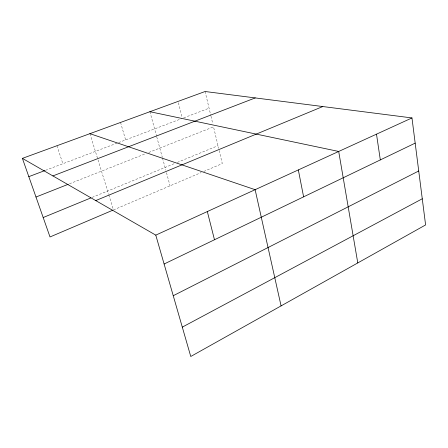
<?xml version="1.0" encoding="UTF-8"?>
<svg xmlns="http://www.w3.org/2000/svg" width="448" height="448" viewBox="0 0 448 448"><rect width="100%" height="100%" fill="white"/><g stroke="black" fill="none" stroke-linecap="round" stroke-linejoin="round"><path stroke-width="0.34" stroke-dasharray="2.24 1.68" d="M113.467 209.927L201.163 172.57M203.722 171.478L222.286 163.57L218.809 148.994M92.204 197.383L174.703 163.481M177.274 162.422L218.019 145.678M69.474 183.792L146.177 153.479M148.77 152.454L213.528 126.857L218.652 148.327M45.522 170.318L117.897 142.834M118.541 142.587L181.731 118.591M183.68 117.852L209.076 108.209M56.935 145.734L62.866 163.733M89.919 133.661L108.64 194.298M108.842 194.947L113.266 209.278M120.551 122.45L125.614 139.905M149.906 111.709L156.559 136.181M156.738 136.842L162.338 157.433M162.518 158.099L165.771 170.066M166.488 172.693L170.055 185.825M178.41 102.76L182.207 117.667M205.089 91.51L210.823 115.534M210.986 116.2L212.733 123.53"/><path stroke-width="0.67" d="M182.302 327.135L422.268 198.783M173.247 295.714L418.729 170.985M164.108 264.012L415.178 143.13M155.786 235.138L411.97 117.936L425.6 224.935L190.764 356.49L155.786 235.138L22.4 158.374L205.089 91.51L411.97 117.936M112.834 210.196L50.014 236.958L22.4 158.374M95.743 200.581L322.784 106.546M43.187 217.526L90.916 197.91M35.986 197.03L68.186 184.302M52.892 175.918L255.259 97.916M28.823 176.658L44.884 170.559M149.906 111.709L338.699 151.458L357.784 262.926M89.919 133.661L255.13 189.689L281.075 305.9M207.323 211.562L214.486 239.753M298.334 169.926L303.61 196.846M376.499 134.165L380.318 159.914"/></g></svg>
